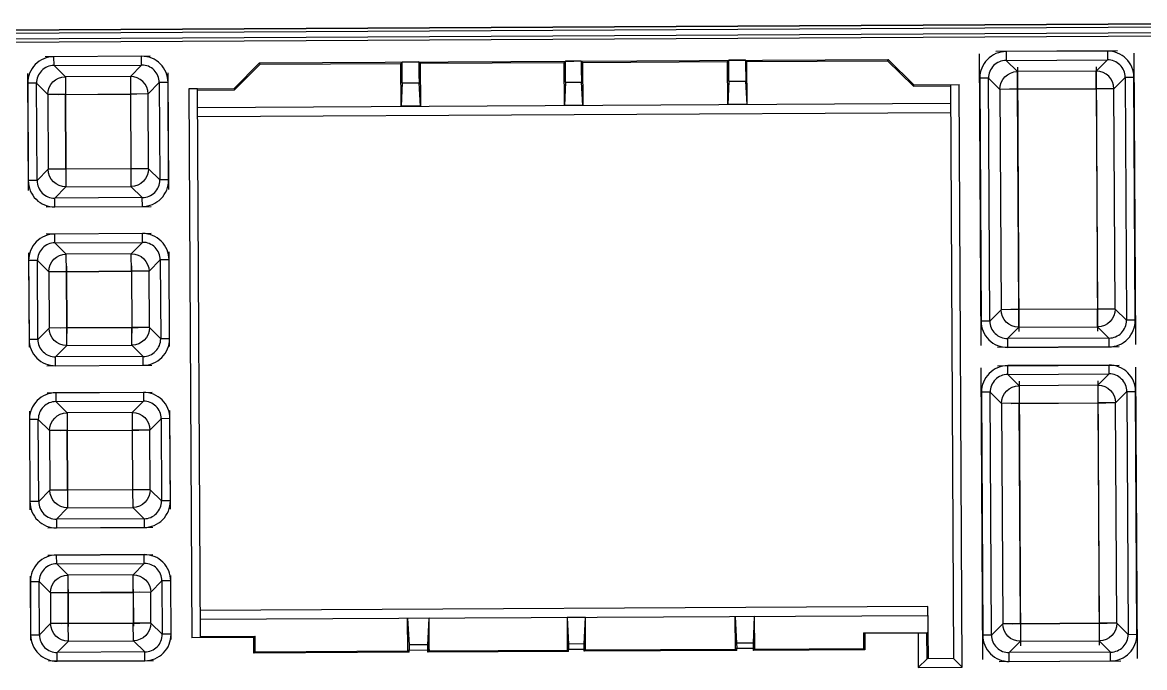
# Model space of a CAD drawing. Header units: millimetres. Extents: x 1543 to 5748, y 1576 to 2417.
# Drawn here: x 5499.4 to 5550.3, y 2241 to 2270.2 of the extents above; entities that cross this region are included whole.
import ezdxf

# ---------------------------------------------------------------- set-up
doc = ezdxf.new("R2010")
doc.units = ezdxf.units.MM
doc.layers.get('0').update_dxf_attribs({"lineweight": 25})

msp = doc.modelspace()

# ---------------------------------------------------------------- linework, layer by layer
for p, q in [((5564.16, 2270.207), (5433.513, 2269.508)), ((5433.513, 2269.508), (5564.16, 2270.207)), ((5564.161, 2270.062), (5433.514, 2269.363)), ((5564.162, 2269.807), (5433.515, 2269.108)), ((5433.516, 2268.963), (5564.163, 2269.662)), ((5433.516, 2268.963), (5564.163, 2269.662)), ((5510.179, 2268.379), (5538.709, 2268.532)), ((5541.53, 2267.383), (5541.669, 2241.366)), ((5542.072, 2240.968), (5541.93, 2267.389)), ((5506.971, 2267.202), (5507.104, 2242.308)), ((5507.504, 2242.314), (5507.371, 2267.201)), ((5541.535, 2266.526), (5507.375, 2266.343)), ((5507.378, 2265.943), (5541.537, 2266.126)), ((5540.503, 2243.72), (5507.497, 2243.544)), ((5507.499, 2243.144), (5540.507, 2243.32))]:
    msp.add_line(p, q)
at = {"ltscale": 0.41304}
for p, q in [((5542.927, 2255.565), (5542.857, 2268.782)), ((5543.003, 2241.325), (5542.933, 2254.542))]:
    msp.add_line(p, q, dxfattribs=at)
at = {"ltscale": 0.172429}
for p, q in [((5549.113, 2268.913), (5543.596, 2268.883)), ((5549.185, 2255.5), (5543.667, 2255.471))]:
    msp.add_line(p, q, dxfattribs=at)
at = {"ltscale": 0.14369}
for p, q in [((5548.653, 2268.91), (5544.055, 2268.886)), ((5544.057, 2268.486), (5548.656, 2268.511)), ((5548.723, 2255.898), (5544.125, 2255.873)), ((5544.127, 2255.473), (5548.725, 2255.498)), ((5548.73, 2254.671), (5544.131, 2254.646)), ((5544.134, 2254.246), (5548.732, 2254.271)), ((5548.799, 2241.658), (5544.201, 2241.633)), ((5544.203, 2241.234), (5548.801, 2241.258))]:
    msp.add_line(p, q, dxfattribs=at)
at = {"ltscale": 0.012494}
for p, q in [((5544.055, 2268.886), (5544.057, 2268.486)), ((5548.653, 2268.91), (5548.656, 2268.511)), ((5500.858, 2268.255), (5500.856, 2268.655)), ((5504.832, 2268.276), (5504.83, 2268.676)), ((5500.892, 2261.842), (5500.89, 2262.242)), ((5504.866, 2261.863), (5504.864, 2262.263)), ((5544.125, 2255.873), (5544.127, 2255.473)), ((5548.723, 2255.898), (5548.725, 2255.498)), ((5500.931, 2254.642), (5500.929, 2255.042)), ((5504.905, 2254.664), (5504.903, 2255.063)), ((5500.968, 2247.686), (5500.97, 2247.286)), ((5504.942, 2247.707), (5504.944, 2247.307)), ((5501.003, 2241.243), (5501, 2241.642)), ((5504.976, 2241.264), (5504.974, 2241.664))]:
    msp.add_line(p, q, dxfattribs=at)
at = {"ltscale": 0.413028}
msp.add_line((5549.853, 2268.819), (5549.924, 2255.602), dxfattribs=at)
at = {"ltscale": 0.149025}
for p, q in [((5505.227, 2268.678), (5500.459, 2268.653)), ((5505.27, 2260.638), (5500.502, 2260.613)), ((5505.342, 2247.309), (5500.573, 2247.284)), ((5505.374, 2241.266), (5500.605, 2241.24))]:
    msp.add_line(p, q, dxfattribs=at)
at = {"ltscale": 0.124187}
for p, q in [((5504.83, 2268.676), (5500.856, 2268.655)), ((5500.858, 2268.255), (5504.832, 2268.276)), ((5504.864, 2262.263), (5500.89, 2262.242)), ((5500.892, 2261.842), (5504.866, 2261.863)), ((5504.873, 2260.636), (5500.899, 2260.615)), ((5500.901, 2260.215), (5504.875, 2260.236)), ((5504.903, 2255.063), (5500.929, 2255.042)), ((5500.931, 2254.642), (5504.905, 2254.664)), ((5504.911, 2253.436), (5500.937, 2253.415)), ((5500.94, 2253.015), (5504.914, 2253.036)), ((5504.942, 2247.707), (5500.968, 2247.686)), ((5500.97, 2247.286), (5504.944, 2247.307)), ((5504.951, 2246.08), (5500.977, 2246.058)), ((5500.979, 2245.659), (5504.953, 2245.68)), ((5504.974, 2241.664), (5501, 2241.642)), ((5501.003, 2241.243), (5504.976, 2241.264))]:
    msp.add_line(p, q, dxfattribs=at)
at = {"ltscale": 0.022597}
for p, q in [((5504.832, 2268.276), (5504.323, 2267.762)), ((5544.571, 2267.977), (5544.057, 2268.486)), ((5548.656, 2268.511), (5548.147, 2267.997)), ((5501.372, 2267.746), (5500.858, 2268.255)), ((5500.063, 2267.451), (5500.577, 2266.943)), ((5505.127, 2266.967), (5505.636, 2267.481)), ((5543.262, 2267.682), (5543.776, 2267.174)), ((5548.951, 2267.201), (5549.459, 2267.715)), ((5501.415, 2259.707), (5500.901, 2260.215)), ((5504.875, 2260.236), (5504.366, 2259.722)), ((5500.106, 2259.411), (5500.62, 2258.903)), ((5505.17, 2258.927), (5505.679, 2259.441)), ((5544.648, 2253.738), (5544.134, 2254.246)), ((5548.732, 2254.271), (5548.223, 2253.757)), ((5501.454, 2252.507), (5500.94, 2253.015)), ((5504.914, 2253.036), (5504.405, 2252.522)), ((5543.338, 2253.442), (5543.852, 2252.934)), ((5549.027, 2252.962), (5549.535, 2253.476)), ((5500.144, 2252.211), (5500.658, 2251.703)), ((5505.209, 2251.727), (5505.717, 2252.241)), ((5500.673, 2248.995), (5500.164, 2248.481)), ((5505.737, 2248.511), (5505.223, 2249.019)), ((5500.968, 2247.686), (5501.477, 2248.2)), ((5504.428, 2248.215), (5504.942, 2247.707)), ((5501.493, 2245.15), (5500.979, 2245.659)), ((5504.953, 2245.68), (5504.444, 2245.166)), ((5500.184, 2244.855), (5500.698, 2244.346)), ((5505.248, 2244.371), (5505.757, 2244.885)), ((5543.906, 2242.943), (5543.397, 2242.429)), ((5549.594, 2242.462), (5549.08, 2242.97)), ((5544.201, 2241.633), (5544.71, 2242.147)), ((5548.285, 2242.167), (5548.799, 2241.658))]:
    msp.add_line(p, q, dxfattribs=at)
at = {"ltscale": 0.051265}
for p, q in [((5509.025, 2267.213), (5510.179, 2268.379)), ((5538.684, 2268.471), (5539.851, 2267.317))]:
    msp.add_line(p, q, dxfattribs=at)
at = {"ltscale": 0.051264}
for p, q in [((5509.051, 2267.152), (5510.205, 2268.318)), ((5538.709, 2268.532), (5539.876, 2267.378))]:
    msp.add_line(p, q, dxfattribs=at)
at = {"ltscale": 0.002064}
for p, q in [((5510.205, 2268.318), (5510.179, 2268.379)), ((5539.876, 2267.378), (5539.851, 2267.317))]:
    msp.add_line(p, q, dxfattribs=at)
at = {"ltscale": 0.199608}
for p, q in [((5510.205, 2268.318), (5516.592, 2268.353)), ((5532.297, 2268.437), (5538.684, 2268.471))]:
    msp.add_line(p, q, dxfattribs=at)
at = {"ltscale": 0.002689}
for p, q in [((5516.592, 2268.353), (5516.653, 2268.414)), ((5517.471, 2268.357), (5517.41, 2268.418)), ((5524.005, 2268.392), (5524.065, 2268.453)), ((5531.418, 2268.432), (5531.479, 2268.493)), ((5532.236, 2268.497), (5532.297, 2268.437))]:
    msp.add_line(p, q, dxfattribs=at)
at = {"ltscale": 0.060873}
for p, q in [((5516.603, 2266.405), (5516.592, 2268.353)), ((5517.471, 2268.357), (5517.482, 2266.409)), ((5524.015, 2266.444), (5524.005, 2268.392)), ((5524.839, 2268.397), (5524.849, 2266.449)), ((5531.429, 2266.484), (5531.418, 2268.432)), ((5532.308, 2266.489), (5532.297, 2268.437))]:
    msp.add_line(p, q, dxfattribs=at)
at = {"ltscale": 0.023663}
for p, q in [((5517.41, 2268.418), (5516.653, 2268.414)), ((5532.236, 2268.497), (5531.479, 2268.493))]:
    msp.add_line(p, q, dxfattribs=at)
at = {"ltscale": 0.204176}
msp.add_line((5517.471, 2268.357), (5524.005, 2268.392), dxfattribs=at)
at = {"ltscale": 0.022256}
msp.add_line((5524.777, 2268.457), (5524.065, 2268.453), dxfattribs=at)
at = {"ltscale": 0.00269}
msp.add_line((5524.839, 2268.397), (5524.777, 2268.457), dxfattribs=at)
at = {"ltscale": 0.205617}
msp.add_line((5524.839, 2268.397), (5531.418, 2268.432), dxfattribs=at)
at = {"ltscale": 0.002065}
for p, q in [((5538.709, 2268.532), (5538.684, 2268.471)), ((5509.025, 2267.213), (5509.051, 2267.152))]:
    msp.add_line(p, q, dxfattribs=at)
at = {"ltscale": 0.165524}
msp.add_line((5499.661, 2267.89), (5499.689, 2262.594), dxfattribs=at)
at = {"ltscale": 0.092232}
for p, q in [((5504.323, 2267.762), (5501.372, 2267.746)), ((5501.376, 2266.947), (5504.328, 2266.963)), ((5504.346, 2263.571), (5501.395, 2263.555)), ((5501.399, 2262.756), (5504.35, 2262.772)), ((5504.366, 2259.722), (5501.415, 2259.707)), ((5501.419, 2258.907), (5504.371, 2258.923)), ((5504.384, 2256.371), (5501.433, 2256.356)), ((5501.437, 2255.556), (5504.389, 2255.572)), ((5504.405, 2252.522), (5501.454, 2252.507)), ((5501.458, 2251.707), (5504.409, 2251.723)), ((5504.424, 2249.015), (5501.472, 2248.999)), ((5501.477, 2248.2), (5504.428, 2248.215)), ((5504.444, 2245.166), (5501.493, 2245.15)), ((5501.497, 2244.351), (5504.449, 2244.366)), ((5504.456, 2242.972), (5501.505, 2242.956)), ((5501.509, 2242.156), (5504.46, 2242.172))]:
    msp.add_line(p, q, dxfattribs=at)
at = {"ltscale": 0.024985}
for p, q in [((5504.323, 2267.762), (5504.328, 2266.963)), ((5544.576, 2267.178), (5544.571, 2267.977)), ((5548.151, 2267.197), (5548.147, 2267.997)), ((5501.372, 2267.746), (5501.376, 2266.947)), ((5501.376, 2266.947), (5500.577, 2266.943)), ((5505.127, 2266.967), (5504.328, 2266.963)), ((5544.576, 2267.178), (5543.776, 2267.174)), ((5548.951, 2267.201), (5548.151, 2267.197)), ((5501.395, 2263.555), (5500.595, 2263.551)), ((5501.395, 2263.555), (5501.399, 2262.756)), ((5505.145, 2263.576), (5504.346, 2263.571)), ((5504.346, 2263.571), (5504.35, 2262.772)), ((5501.419, 2258.907), (5501.415, 2259.707)), ((5504.371, 2258.923), (5504.366, 2259.722)), ((5501.419, 2258.907), (5500.62, 2258.903)), ((5505.17, 2258.927), (5504.371, 2258.923)), ((5544.629, 2257.187), (5543.83, 2257.182)), ((5544.633, 2256.387), (5544.629, 2257.187)), ((5549.004, 2257.21), (5548.205, 2257.206)), ((5548.209, 2256.406), (5548.205, 2257.206)), ((5501.433, 2256.356), (5500.634, 2256.351)), ((5501.437, 2255.556), (5501.433, 2256.356)), ((5505.184, 2256.376), (5504.384, 2256.371)), ((5504.389, 2255.572), (5504.384, 2256.371)), ((5544.648, 2253.738), (5544.652, 2252.938)), ((5548.223, 2253.757), (5548.227, 2252.957)), ((5501.454, 2252.507), (5501.458, 2251.707)), ((5504.405, 2252.522), (5504.409, 2251.723)), ((5544.652, 2252.938), (5543.852, 2252.934)), ((5549.027, 2252.962), (5548.227, 2252.957)), ((5501.458, 2251.707), (5500.658, 2251.703)), ((5505.209, 2251.727), (5504.409, 2251.723)), ((5501.472, 2248.999), (5500.673, 2248.995)), ((5501.472, 2248.999), (5501.477, 2248.2)), ((5505.223, 2249.019), (5504.424, 2249.015)), ((5504.424, 2249.015), (5504.428, 2248.215)), ((5501.497, 2244.351), (5501.493, 2245.15)), ((5504.449, 2244.366), (5504.444, 2245.166)), ((5501.497, 2244.351), (5500.698, 2244.346)), ((5505.248, 2244.371), (5504.449, 2244.366)), ((5501.505, 2242.956), (5500.705, 2242.952)), ((5501.509, 2242.156), (5501.505, 2242.956)), ((5505.256, 2242.976), (5504.456, 2242.972)), ((5504.46, 2242.172), (5504.456, 2242.972)), ((5544.705, 2242.947), (5543.906, 2242.943)), ((5544.705, 2242.947), (5544.71, 2242.147)), ((5549.08, 2242.97), (5548.281, 2242.966)), ((5548.281, 2242.966), (5548.285, 2242.167))]:
    msp.add_line(p, q, dxfattribs=at)
at = {"ltscale": 0.165543}
msp.add_line((5506.062, 2262.628), (5506.033, 2267.925), dxfattribs=at)
at = {"ltscale": 0.37468}
for p, q in [((5544.57, 2268.177), (5544.635, 2256.188)), ((5548.146, 2268.196), (5548.21, 2256.207))]:
    msp.add_line(p, q, dxfattribs=at)
at = {"ltscale": 0.111736}
for p, q in [((5548.147, 2267.997), (5544.571, 2267.977)), ((5544.576, 2267.178), (5548.151, 2267.197)), ((5548.205, 2257.206), (5544.629, 2257.187)), ((5544.633, 2256.387), (5548.209, 2256.406)), ((5548.223, 2253.757), (5544.648, 2253.738)), ((5544.652, 2252.938), (5548.227, 2252.957)), ((5548.281, 2242.966), (5544.705, 2242.947)), ((5544.71, 2242.147), (5548.285, 2242.167))]:
    msp.add_line(p, q, dxfattribs=at)
at = {"ltscale": 0.012492}
for p, q in [((5500.063, 2267.451), (5499.663, 2267.449)), ((5506.036, 2267.483), (5505.636, 2267.481)), ((5543.262, 2267.682), (5542.862, 2267.68)), ((5549.859, 2267.717), (5549.459, 2267.715)), ((5500.086, 2263.037), (5499.687, 2263.035)), ((5506.059, 2263.069), (5505.659, 2263.067)), ((5500.106, 2259.411), (5499.706, 2259.409)), ((5506.079, 2259.443), (5505.679, 2259.441)), ((5543.321, 2256.668), (5542.921, 2256.666)), ((5549.918, 2256.704), (5549.518, 2256.702)), ((5500.125, 2255.837), (5499.725, 2255.835)), ((5506.098, 2255.869), (5505.698, 2255.867)), ((5543.338, 2253.442), (5542.939, 2253.44)), ((5549.535, 2253.476), (5549.935, 2253.478)), ((5500.144, 2252.211), (5499.745, 2252.209)), ((5506.117, 2252.243), (5505.717, 2252.241)), ((5500.164, 2248.481), (5499.765, 2248.479)), ((5506.137, 2248.513), (5505.737, 2248.511)), ((5499.784, 2244.853), (5500.184, 2244.855)), ((5506.156, 2244.887), (5505.757, 2244.885)), ((5499.797, 2242.435), (5500.197, 2242.438)), ((5506.169, 2242.469), (5505.77, 2242.467)), ((5543.397, 2242.429), (5542.998, 2242.426)), ((5549.594, 2242.462), (5549.994, 2242.464))]:
    msp.add_line(p, q, dxfattribs=at)
at = {"ltscale": 0.137936}
for p, q in [((5499.663, 2267.449), (5499.687, 2263.035)), ((5500.086, 2263.037), (5500.063, 2267.451)), ((5505.636, 2267.481), (5505.659, 2263.067)), ((5506.059, 2263.069), (5506.036, 2267.483))]:
    msp.add_line(p, q, dxfattribs=at)
at = {"ltscale": 0.127176}
for p, q in [((5501.375, 2267.286), (5501.396, 2263.216)), ((5504.326, 2267.302), (5504.348, 2263.232))]:
    msp.add_line(p, q, dxfattribs=at)
at = {"ltscale": 0.033115}
for p, q in [((5516.649, 2267.463), (5516.603, 2266.405)), ((5517.482, 2266.409), (5517.423, 2267.467)), ((5524.062, 2267.503), (5524.015, 2266.444)), ((5524.849, 2266.449), (5524.791, 2267.507)), ((5531.475, 2267.543), (5531.429, 2266.484)), ((5532.308, 2266.489), (5532.249, 2267.547))]:
    msp.add_line(p, q, dxfattribs=at)
at = {"ltscale": 0.024191}
for p, q in [((5516.649, 2267.463), (5517.423, 2267.467)), ((5531.475, 2267.543), (5532.249, 2267.547))]:
    msp.add_line(p, q, dxfattribs=at)
at = {"ltscale": 0.022786}
msp.add_line((5524.062, 2267.503), (5524.791, 2267.507), dxfattribs=at)
at = {"ltscale": 0.052499}
msp.add_line((5539.851, 2267.317), (5541.531, 2267.326), dxfattribs=at)
at = {"ltscale": 0.064211}
for p, q in [((5539.876, 2267.378), (5541.93, 2267.389)), ((5506.971, 2267.202), (5509.025, 2267.213))]:
    msp.add_line(p, q, dxfattribs=at)
at = {"ltscale": 0.0125}
for p, q in [((5541.53, 2267.383), (5541.93, 2267.389)), ((5507.371, 2267.201), (5506.971, 2267.202)), ((5540.507, 2243.32), (5540.503, 2243.72)), ((5507.504, 2242.314), (5507.104, 2242.308))]:
    msp.add_line(p, q, dxfattribs=at)
at = {"ltscale": 0.344186}
for p, q in [((5542.862, 2267.68), (5542.921, 2256.666)), ((5543.321, 2256.668), (5543.262, 2267.682)), ((5549.459, 2267.715), (5549.518, 2256.702)), ((5549.918, 2256.704), (5549.859, 2267.717))]:
    msp.add_line(p, q, dxfattribs=at)
at = {"ltscale": 0.105981}
for p, q in [((5500.577, 2266.943), (5500.595, 2263.551)), ((5501.395, 2263.555), (5501.376, 2266.947)), ((5504.328, 2266.963), (5504.346, 2263.571)), ((5505.145, 2263.576), (5505.127, 2266.967))]:
    msp.add_line(p, q, dxfattribs=at)
at = {"ltscale": 0.110692}
for p, q in [((5501.081, 2266.945), (5504.623, 2266.964)), ((5501.138, 2256.354), (5504.68, 2256.373)), ((5501.163, 2251.706), (5504.705, 2251.724)), ((5501.21, 2242.954), (5504.752, 2242.973))]:
    msp.add_line(p, q, dxfattribs=at)
at = {"ltscale": 0.052501}
msp.add_line((5507.371, 2267.143), (5509.051, 2267.152), dxfattribs=at)
at = {"ltscale": 0.312231}
for p, q in [((5543.776, 2267.174), (5543.83, 2257.182)), ((5544.629, 2257.187), (5544.576, 2267.178)), ((5548.151, 2267.197), (5548.205, 2257.206)), ((5549.004, 2257.21), (5548.951, 2267.201)), ((5543.852, 2252.934), (5543.906, 2242.943)), ((5544.705, 2242.947), (5544.652, 2252.938)), ((5548.227, 2252.957), (5548.281, 2242.966)), ((5549.08, 2242.97), (5549.027, 2252.962))]:
    msp.add_line(p, q, dxfattribs=at)
at = {"ltscale": 0.134081}
for p, q in [((5548.509, 2267.199), (5544.218, 2267.176)), ((5548.562, 2257.208), (5544.272, 2257.185))]:
    msp.add_line(p, q, dxfattribs=at)
at = {"ltscale": 0.027466}
for p, q in [((5517.482, 2266.409), (5516.603, 2266.405)), ((5532.308, 2266.489), (5531.429, 2266.484))]:
    msp.add_line(p, q, dxfattribs=at)
at = {"ltscale": 0.02606}
msp.add_line((5524.849, 2266.449), (5524.015, 2266.444), dxfattribs=at)
at = {"ltscale": 0.022594}
for p, q in [((5500.595, 2263.551), (5500.086, 2263.037)), ((5505.659, 2263.067), (5505.145, 2263.576)), ((5500.89, 2262.242), (5501.399, 2262.756)), ((5504.35, 2262.772), (5504.864, 2262.263)), ((5543.83, 2257.182), (5543.321, 2256.668)), ((5549.518, 2256.702), (5549.004, 2257.21)), ((5500.634, 2256.351), (5500.125, 2255.837)), ((5505.698, 2255.867), (5505.184, 2256.376)), ((5544.125, 2255.873), (5544.633, 2256.387)), ((5548.209, 2256.406), (5548.723, 2255.898)), ((5500.929, 2255.042), (5501.437, 2255.556)), ((5504.389, 2255.572), (5504.903, 2255.063)), ((5500.705, 2242.952), (5500.197, 2242.438)), ((5505.77, 2242.467), (5505.256, 2242.976)), ((5501, 2241.642), (5501.509, 2242.156)), ((5504.46, 2242.172), (5504.974, 2241.664))]:
    msp.add_line(p, q, dxfattribs=at)
at = {"ltscale": 0.110677}
for p, q in [((5504.641, 2263.573), (5501.099, 2263.554)), ((5504.666, 2258.924), (5501.124, 2258.905)), ((5504.719, 2249.017), (5501.177, 2248.998)), ((5504.744, 2244.368), (5501.202, 2244.349))]:
    msp.add_line(p, q, dxfattribs=at)
at = {"ltscale": 0.14904}
for p, q in [((5500.495, 2261.84), (5505.264, 2261.866)), ((5500.533, 2254.64), (5505.303, 2254.666)), ((5500.54, 2253.413), (5505.309, 2253.438)), ((5500.579, 2246.056), (5505.349, 2246.082))]:
    msp.add_line(p, q, dxfattribs=at)
at = {"ltscale": 0.012491}
for p, q in [((5504.875, 2260.236), (5504.873, 2260.636)), ((5500.901, 2260.215), (5500.899, 2260.615)), ((5544.134, 2254.246), (5544.131, 2254.646)), ((5548.732, 2254.271), (5548.73, 2254.671)), ((5500.937, 2253.415), (5500.94, 2253.015)), ((5504.911, 2253.436), (5504.914, 2253.036)), ((5500.979, 2245.659), (5500.977, 2246.058)), ((5504.953, 2245.68), (5504.951, 2246.08)), ((5544.203, 2241.234), (5544.201, 2241.633)), ((5548.801, 2241.258), (5548.799, 2241.658))]:
    msp.add_line(p, q, dxfattribs=at)
at = {"ltscale": 0.134024}
msp.add_line((5499.704, 2259.767), (5499.727, 2255.478), dxfattribs=at)
at = {"ltscale": 0.134042}
msp.add_line((5506.1, 2255.512), (5506.077, 2259.801), dxfattribs=at)
at = {"ltscale": 0.111688}
for p, q in [((5499.706, 2259.409), (5499.725, 2255.835)), ((5500.125, 2255.837), (5500.106, 2259.411)), ((5505.679, 2259.441), (5505.698, 2255.867)), ((5506.098, 2255.869), (5506.079, 2259.443))]:
    msp.add_line(p, q, dxfattribs=at)
at = {"ltscale": 0.095676}
for p, q in [((5501.418, 2259.162), (5501.434, 2256.101)), ((5504.369, 2259.178), (5504.386, 2256.116))]:
    msp.add_line(p, q, dxfattribs=at)
at = {"ltscale": 0.079733}
for p, q in [((5500.62, 2258.903), (5500.634, 2256.351)), ((5501.433, 2256.356), (5501.419, 2258.907)), ((5504.371, 2258.923), (5504.384, 2256.371)), ((5505.184, 2256.376), (5505.17, 2258.927))]:
    msp.add_line(p, q, dxfattribs=at)
at = {"ltscale": 0.172444}
for p, q in [((5543.672, 2254.643), (5549.19, 2254.673)), ((5543.743, 2241.231), (5549.262, 2241.261))]:
    msp.add_line(p, q, dxfattribs=at)
at = {"ltscale": 0.413025}
msp.add_line((5549.929, 2254.579), (5550, 2241.362), dxfattribs=at)
at = {"ltscale": 0.374677}
for p, q in [((5544.647, 2253.937), (5544.711, 2241.948)), ((5548.222, 2253.956), (5548.286, 2241.967))]:
    msp.add_line(p, q, dxfattribs=at)
at = {"ltscale": 0.344189}
for p, q in [((5542.939, 2253.44), (5542.998, 2242.426)), ((5543.397, 2242.429), (5543.338, 2253.442)), ((5549.535, 2253.476), (5549.594, 2242.462)), ((5549.994, 2242.464), (5549.935, 2253.478))]:
    msp.add_line(p, q, dxfattribs=at)
at = {"ltscale": 0.139899}
msp.add_line((5499.743, 2252.582), (5499.767, 2248.106), dxfattribs=at)
at = {"ltscale": 0.139914}
msp.add_line((5506.139, 2248.14), (5506.115, 2252.617), dxfattribs=at)
at = {"ltscale": 0.134096}
for p, q in [((5544.294, 2252.936), (5548.585, 2252.959)), ((5544.348, 2242.945), (5548.639, 2242.968))]:
    msp.add_line(p, q, dxfattribs=at)
at = {"ltscale": 0.116583}
for p, q in [((5499.745, 2252.209), (5499.765, 2248.479)), ((5500.164, 2248.481), (5500.144, 2252.211)), ((5505.717, 2252.241), (5505.737, 2248.511)), ((5506.137, 2248.513), (5506.117, 2252.243))]:
    msp.add_line(p, q, dxfattribs=at)
at = {"ltscale": 0.10155}
for p, q in [((5501.456, 2251.978), (5501.474, 2248.728)), ((5504.408, 2251.994), (5504.425, 2248.744))]:
    msp.add_line(p, q, dxfattribs=at)
at = {"ltscale": 0.084625}
for p, q in [((5500.658, 2251.703), (5500.673, 2248.995)), ((5501.472, 2248.999), (5501.458, 2251.707)), ((5504.409, 2251.723), (5504.424, 2249.015)), ((5505.223, 2249.019), (5505.209, 2251.727))]:
    msp.add_line(p, q, dxfattribs=at)
at = {"ltscale": 0.090652}
msp.add_line((5499.783, 2245.094), (5499.798, 2242.194), dxfattribs=at)
at = {"ltscale": 0.075543}
for p, q in [((5499.784, 2244.853), (5499.797, 2242.435)), ((5500.197, 2242.438), (5500.184, 2244.855)), ((5505.757, 2244.885), (5505.77, 2242.467)), ((5506.169, 2242.469), (5506.156, 2244.887))]:
    msp.add_line(p, q, dxfattribs=at)
at = {"ltscale": 0.090668}
msp.add_line((5506.171, 2242.228), (5506.155, 2245.129), dxfattribs=at)
at = {"ltscale": 0.043588}
for p, q in [((5500.698, 2244.346), (5500.705, 2242.952)), ((5501.505, 2242.956), (5501.497, 2244.351)), ((5504.449, 2244.366), (5504.456, 2242.972)), ((5505.256, 2242.976), (5505.248, 2244.371))]:
    msp.add_line(p, q, dxfattribs=at)
at = {"ltscale": 0.052304}
for p, q in [((5501.496, 2244.49), (5501.505, 2242.816)), ((5504.448, 2244.506), (5504.457, 2242.832))]:
    msp.add_line(p, q, dxfattribs=at)
at = {"ltscale": 0.024128}
msp.add_line((5540.507, 2243.32), (5540.507, 2242.548), dxfattribs=at)
at = {"ltscale": 0.030313}
msp.add_line((5517.873, 2243.19), (5516.903, 2243.184), dxfattribs=at)
at = {"ltscale": 0.04595}
for p, q in [((5516.911, 2241.714), (5516.903, 2243.184)), ((5517.881, 2241.719), (5517.873, 2243.19)), ((5524.137, 2243.223), (5524.145, 2241.753)), ((5524.981, 2241.757), (5524.973, 2243.227)), ((5531.774, 2241.793), (5531.766, 2243.264)), ((5532.652, 2241.798), (5532.645, 2243.269))]:
    msp.add_line(p, q, dxfattribs=at)
at = {"ltscale": 0.037494}
for p, q in [((5516.903, 2243.184), (5516.969, 2241.986)), ((5517.82, 2241.991), (5517.873, 2243.19)), ((5524.137, 2243.223), (5524.203, 2242.025)), ((5524.92, 2242.029), (5524.973, 2243.227)), ((5531.766, 2243.264), (5531.831, 2242.066)), ((5532.592, 2242.07), (5532.645, 2243.269))]:
    msp.add_line(p, q, dxfattribs=at)
at = {"ltscale": 0.026137}
msp.add_line((5524.973, 2243.227), (5524.137, 2243.223), dxfattribs=at)
at = {"ltscale": 0.027464}
msp.add_line((5532.645, 2243.269), (5531.766, 2243.264), dxfattribs=at)
at = {"ltscale": 0.088092}
msp.add_line((5509.923, 2242.323), (5507.104, 2242.308), dxfattribs=at)
at = {"ltscale": 0.077501}
msp.add_line((5507.504, 2242.372), (5509.984, 2242.385), dxfattribs=at)
at = {"ltscale": 0.002701}
msp.add_line((5509.923, 2242.323), (5509.984, 2242.385), dxfattribs=at)
at = {"ltscale": 0.022122}
msp.add_line((5509.927, 2241.616), (5509.923, 2242.323), dxfattribs=at)
at = {"ltscale": 0.022125}
for p, q in [((5509.987, 2241.677), (5509.984, 2242.385)), ((5537.583, 2242.533), (5537.587, 2241.825))]:
    msp.add_line(p, q, dxfattribs=at)
at = {"ltscale": 0.091367}
msp.add_line((5537.583, 2242.533), (5540.507, 2242.548), dxfattribs=at)
at = {"ltscale": 0.002224}
msp.add_line((5537.583, 2242.533), (5537.644, 2242.496), dxfattribs=at)
at = {"ltscale": 0.075684}
msp.add_line((5540.066, 2242.509), (5537.644, 2242.496), dxfattribs=at)
at = {"ltscale": 0.022888}
msp.add_line((5537.644, 2242.496), (5537.648, 2241.764), dxfattribs=at)
at = {"ltscale": 0.012566}
msp.add_line((5540.468, 2242.513), (5540.066, 2242.509), dxfattribs=at)
at = {"ltscale": 0.048483}
msp.add_line((5540.066, 2242.509), (5540.075, 2240.958), dxfattribs=at)
at = {"ltscale": 0.00162}
msp.add_line((5540.507, 2242.548), (5540.468, 2242.513), dxfattribs=at)
at = {"ltscale": 0.036047}
msp.add_line((5540.475, 2241.36), (5540.468, 2242.513), dxfattribs=at)
at = {"ltscale": 0.037125}
msp.add_line((5540.511, 2242.548), (5540.517, 2241.36), dxfattribs=at)
at = {"ltscale": 0.026605}
msp.add_line((5517.82, 2241.991), (5516.969, 2241.986), dxfattribs=at)
at = {"ltscale": 0.007385}
for p, q in [((5516.969, 2241.986), (5516.972, 2241.75)), ((5517.819, 2241.755), (5517.82, 2241.991)), ((5524.203, 2242.025), (5524.206, 2241.789)), ((5524.92, 2241.793), (5524.92, 2242.029)), ((5531.831, 2242.066), (5531.834, 2241.83)), ((5532.591, 2241.834), (5532.592, 2242.07))]:
    msp.add_line(p, q, dxfattribs=at)
at = {"ltscale": 0.026915}
msp.add_line((5524.132, 2241.788), (5524.993, 2241.793), dxfattribs=at)
at = {"ltscale": 0.022429}
msp.add_line((5524.92, 2242.029), (5524.203, 2242.025), dxfattribs=at)
at = {"ltscale": 0.022321}
msp.add_line((5524.206, 2241.789), (5524.92, 2241.793), dxfattribs=at)
at = {"ltscale": 0.003024}
for p, q in [((5524.206, 2241.692), (5524.206, 2241.789)), ((5524.92, 2241.696), (5524.92, 2241.793)), ((5531.835, 2241.733), (5531.834, 2241.83)), ((5532.592, 2241.737), (5532.591, 2241.834)), ((5516.972, 2241.653), (5516.972, 2241.75)), ((5517.82, 2241.658), (5517.819, 2241.755))]:
    msp.add_line(p, q, dxfattribs=at)
at = {"ltscale": 0.212271}
msp.add_line((5524.981, 2241.757), (5531.774, 2241.793), dxfattribs=at)
at = {"ltscale": 0.028511}
msp.add_line((5531.757, 2241.829), (5532.669, 2241.834), dxfattribs=at)
at = {"ltscale": 0.002697}
for p, q in [((5531.835, 2241.733), (5531.774, 2241.793)), ((5532.592, 2241.737), (5532.652, 2241.798)), ((5537.648, 2241.764), (5537.587, 2241.825)), ((5516.972, 2241.653), (5516.911, 2241.714)), ((5517.881, 2241.719), (5517.82, 2241.658)), ((5524.206, 2241.692), (5524.145, 2241.753))]:
    msp.add_line(p, q, dxfattribs=at)
at = {"ltscale": 0.023759}
msp.add_line((5532.592, 2242.07), (5531.831, 2242.066), dxfattribs=at)
at = {"ltscale": 0.02365}
msp.add_line((5531.834, 2241.83), (5532.591, 2241.834), dxfattribs=at)
at = {"ltscale": 0.154205}
msp.add_line((5532.652, 2241.798), (5537.587, 2241.825), dxfattribs=at)
at = {"ltscale": 0.002698}
for p, q in [((5509.987, 2241.677), (5509.927, 2241.616)), ((5524.92, 2241.696), (5524.981, 2241.757))]:
    msp.add_line(p, q, dxfattribs=at)
at = {"ltscale": 0.220172}
msp.add_line((5516.972, 2241.653), (5509.927, 2241.616), dxfattribs=at)
at = {"ltscale": 0.216356}
msp.add_line((5509.987, 2241.677), (5516.911, 2241.714), dxfattribs=at)
at = {"ltscale": 0.031927}
msp.add_line((5516.885, 2241.75), (5517.906, 2241.755), dxfattribs=at)
at = {"ltscale": 0.026498}
msp.add_line((5516.972, 2241.75), (5517.819, 2241.755), dxfattribs=at)
at = {"ltscale": 0.199568}
msp.add_line((5524.206, 2241.692), (5517.82, 2241.658), dxfattribs=at)
at = {"ltscale": 0.195753}
msp.add_line((5517.881, 2241.719), (5524.145, 2241.753), dxfattribs=at)
at = {"ltscale": 0.216087}
msp.add_line((5531.835, 2241.733), (5524.92, 2241.696), dxfattribs=at)
at = {"ltscale": 0.15802}
msp.add_line((5537.648, 2241.764), (5532.592, 2241.737), dxfattribs=at)
at = {"ltscale": 0.017724}
msp.add_line((5540.075, 2240.958), (5540.475, 2241.36), dxfattribs=at)
at = {"ltscale": 0.037343}
msp.add_line((5541.669, 2241.366), (5540.475, 2241.36), dxfattribs=at)
at = {"ltscale": 0.017678}
msp.add_line((5541.669, 2241.366), (5542.072, 2240.968), dxfattribs=at)
at = {"ltscale": 0.062408}
msp.add_line((5540.075, 2240.958), (5542.072, 2240.968), dxfattribs=at)
for centre, radius, start, end in [((5544.061, 2267.687), 1.199, 90.2907, 180.3222), ((5548.66, 2267.711), 1.199, 0.2907, 90.3222), ((5500.862, 2267.456), 1.199, 90.2907, 180.3222), ((5504.837, 2267.477), 1.199, 0.2907, 90.3222), ((5504.837, 2267.478), 0.799, 0.2481, 90.3647), ((5474.928, 2268.035), 41.725, 359.2151, 0.5202), ((5559.136, 2268.485), 41.725, 180.0926, 181.3978), ((5482.341, 2268.075), 41.725, 359.2151, 0.5202), ((5566.503, 2268.525), 41.725, 180.0926, 181.3978), ((5489.754, 2268.114), 41.725, 359.2151, 0.5202), ((5573.97, 2268.565), 41.733, 180.0928, 181.3977), ((5544.061, 2267.687), 0.799, 90.2481, 180.3647), ((5548.661, 2267.712), 0.799, 0.2481, 90.3647), ((5500.862, 2267.456), 0.799, 90.2481, 180.3647), ((5504.327, 2266.961), 0.801, 0.392, 90.2209), ((5548.15, 2267.196), 0.801, 0.392, 90.2209), ((5500.886, 2263.041), 1.199, 180.2907, 270.3222), ((5500.885, 2263.041), 0.799, 180.2481, 270.3647), ((5504.861, 2263.062), 0.799, 270.2481, 0.3647), ((5504.86, 2263.062), 1.199, 270.2907, 0.3222), ((5504.88, 2259.437), 1.199, 0.2907, 90.3222), ((5500.905, 2259.416), 1.199, 90.2907, 180.3222), ((5500.905, 2259.416), 0.799, 90.2481, 180.3647), ((5504.88, 2259.438), 0.799, 0.2481, 90.3647), ((5544.12, 2256.672), 1.199, 180.2907, 270.3222), ((5544.12, 2256.672), 0.799, 180.2481, 270.3647), ((5548.72, 2256.696), 0.799, 270.2481, 0.3647), ((5548.719, 2256.697), 1.199, 270.2907, 0.3222), ((5500.924, 2255.841), 1.199, 180.2907, 270.3222), ((5500.924, 2255.841), 0.799, 180.2481, 270.3647), ((5504.899, 2255.862), 0.799, 270.2481, 0.3647), ((5504.899, 2255.862), 1.199, 270.2907, 0.3222), ((5544.138, 2253.447), 1.199, 90.2907, 180.3222), ((5548.736, 2253.472), 1.199, 0.2907, 90.3222), ((5544.137, 2253.448), 0.799, 90.2481, 180.3647), ((5548.737, 2253.472), 0.799, 0.2481, 90.3647), ((5500.944, 2252.216), 1.199, 90.2907, 180.3222), ((5500.943, 2252.216), 0.799, 90.2481, 180.3647), ((5504.918, 2252.237), 1.199, 0.2907, 90.3222), ((5504.919, 2252.238), 0.799, 0.2481, 90.3647), ((5500.963, 2248.485), 1.199, 180.2907, 270.3222), ((5500.963, 2248.484), 0.799, 180.2481, 270.3647), ((5504.939, 2248.505), 0.799, 270.2481, 0.3647), ((5504.938, 2248.506), 1.199, 270.2907, 0.3222), ((5500.983, 2244.859), 1.199, 90.2907, 180.3222), ((5504.957, 2244.881), 1.199, 0.2907, 90.3222), ((5500.982, 2244.86), 0.799, 90.2481, 180.3647), ((5504.958, 2244.881), 0.799, 0.2481, 90.3647), ((5500.996, 2242.441), 1.199, 180.2907, 270.3222), ((5500.995, 2242.441), 0.799, 180.2481, 270.3647), ((5504.971, 2242.462), 0.799, 270.2481, 0.3647), ((5504.97, 2242.463), 1.199, 270.2907, 0.3222), ((5544.196, 2242.433), 1.199, 180.2907, 270.3222), ((5544.196, 2242.432), 0.799, 180.2481, 270.3647), ((5548.796, 2242.457), 0.799, 270.2481, 0.3647), ((5548.795, 2242.457), 1.199, 270.2907, 0.3222)]:
    msp.add_arc(centre, radius, start, end)
at = {"extrusion": (0, 0, -1)}
for centre, major_axis in [((5544.576, 2267.178), (0.563, 0.569)), ((5501.376, 2266.947), (0.563, 0.569)), ((5501.395, 2263.555), (-0.569, 0.563)), ((5504.346, 2263.571), (-0.563, -0.569)), ((5501.419, 2258.907), (0.563, 0.569)), ((5504.371, 2258.923), (0.569, -0.563)), ((5544.629, 2257.187), (-0.569, 0.563)), ((5548.205, 2257.206), (-0.563, -0.569)), ((5501.433, 2256.356), (-0.569, 0.563)), ((5504.384, 2256.371), (-0.563, -0.569)), ((5544.652, 2252.938), (0.563, 0.569)), ((5548.227, 2252.957), (0.569, -0.563)), ((5501.458, 2251.707), (0.563, 0.569)), ((5504.409, 2251.723), (0.569, -0.563)), ((5501.472, 2248.999), (-0.569, 0.563)), ((5504.424, 2249.015), (-0.563, -0.569)), ((5501.497, 2244.351), (0.563, 0.569)), ((5504.449, 2244.366), (0.569, -0.563)), ((5501.505, 2242.956), (-0.569, 0.563)), ((5504.456, 2242.972), (-0.563, -0.569)), ((5544.705, 2242.947), (-0.569, 0.563)), ((5548.281, 2242.966), (-0.563, -0.569))]:
    msp.add_ellipse(centre, major_axis=major_axis, ratio=0.998783, start_param=3.9276, end_param=5.497178, dxfattribs=at)

doc.saveas('drawing.dxf')
